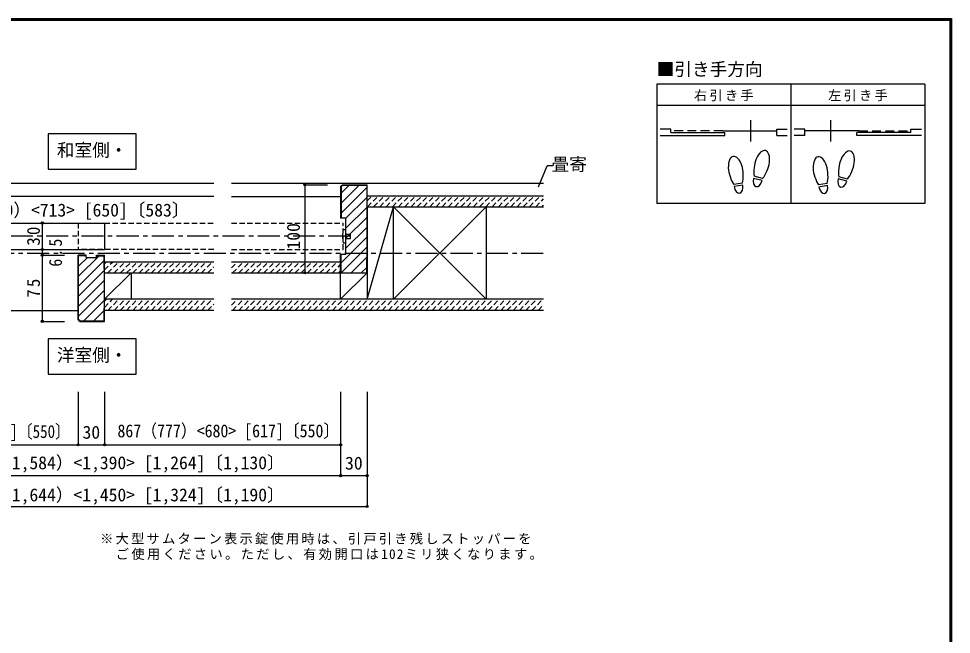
# Model space of a CAD drawing. Units: millimetres at full size, sheet at 1:5; some dimension numbers follow another scale. Extents: x -973 to 977, y -701 to 696.
# Drawn here: x -81 to 977, y -2 to 696 of the extents above; entities that cross this region are included whole.
import ezdxf
from ezdxf.enums import TextEntityAlignment as Align

# ---------------------------------------------------------------- set-up
doc = ezdxf.new("R2010")
doc.units = ezdxf.units.MM
doc.header["$LTSCALE"] = 5
doc.header["$PDMODE"] = 32
doc.header["$PDSIZE"] = 2.5
for name, pattern in [('CHAIN1', [8, 5, -1, 1, -1]), ('DASHED1', [1.8, 1.2, -0.6]), ('DASHED2', [3, 2, -1])]:
    doc.linetypes.add(name, pattern=pattern)
for name, color, linetype in [('0-1_通り芯', 4, 'CHAIN1'), ('0-2_柱', 3, 'Continuous'), ('0-3_仕上げ', 2, 'Continuous'), ('0-4_枠', 3, 'Continuous'), ('0-6_扉', 6, 'Continuous'), ('0-7_金物', 7, 'Continuous'), ('0-8_戸当り', 3, 'Continuous'), ('0-A_文字', 7, 'Continuous'), ('0-B_寸法', 7, 'Continuous'), ('0-C_ハッチ', 4, 'DASHED1'), ('F-1_枠', 6, 'Continuous')]:
    doc.layers.add(name, color=color, linetype=linetype)
doc.styles.add('ＭＳ ゴシック', font='')
doc.styles.get('ＭＳ ゴシック').set_extended_font_data('MS Gothic')

msp = doc.modelspace()

# ---------------------------------------------------------------- linework, layer by layer
at = {"layer": '0-1_通り芯'}
for p, q in [((295.302, 449), (-291.996, 449)), ((-510.996, 430), (514.302, 430))]:
    msp.add_line(p, q, dxfattribs=at)
at = {"layer": '0-2_柱'}
for p, q in [((314.302, 482.5), (314.302, 377.5)), ((344.379, 377.5), (344.379, 482.5)), ((449.379, 482.5), (449.379, 377.5)), ((16.653, 377.5), (16.653, 407.5)), ((46.73, 407.5), (46.73, 377.5)), ((284.225, 377.5), (284.225, 407.5)), ((314.302, 407.5), (314.302, 377.5))]:
    msp.add_line(p, q, dxfattribs=at)
at = {"layer": '0-2_柱', "color": 7}
for p, q in [((314.302, 377.5), (344.379, 482.5)), ((344.379, 377.5), (449.379, 482.5)), ((449.379, 377.5), (344.379, 482.5)), ((16.653, 377.5), (46.73, 407.5)), ((284.225, 377.5), (314.302, 407.5))]:
    msp.add_line(p, q, dxfattribs=at)
at = {"layer": '0-3_仕上げ'}
for p, q in [((-123.672, 509.071), (140.478, 509.071)), ((160.478, 509.071), (514.302, 509.071)), ((314.302, 495), (514.302, 495)), ((314.302, 482.5), (514.302, 482.5)), ((16.653, 420), (140.478, 420)), ((160.478, 420), (284.302, 420)), ((16.653, 407.5), (140.478, 407.5)), ((160.478, 407.5), (314.302, 407.5)), ((140.478, 377.5), (16.653, 377.5)), ((514.302, 377.5), (160.478, 377.5)), ((140.478, 365), (16.653, 365)), ((514.302, 365), (160.478, 365))]:
    msp.add_line(p, q, dxfattribs=at)
at = {"layer": '0-4_枠'}
for p, q in [((284.302, 505.379), (286.424, 507.5)), ((284.302, 505.379), (284.302, 469.5)), ((284.802, 505.172), (286.631, 507)), ((284.802, 505.172), (284.802, 469.5)), ((286.424, 507.5), (314.302, 507.5)), ((286.631, 507), (313.802, 507)), ((313.802, 507), (313.802, 492.5)), ((314.302, 492.5), (313.802, 492.5)), ((-4.347, 427.5), (-13.347, 427.5)), ((-13.347, 354.621), (-13.347, 427.5)), ((-4.347, 427), (-12.847, 427)), ((-4.347, 425), (-4.347, 427.5)), ((7.653, 427.5), (16.653, 427.5)), ((7.653, 427), (16.153, 427)), ((16.153, 412.5), (16.153, 427)), ((16.653, 352.5), (16.653, 427.5)), ((290.302, 428.5), (284.302, 428.5)), ((284.302, 407.5), (284.302, 428.5)), ((284.802, 407.5), (284.802, 428.5)), ((16.153, 412.5), (16.653, 412.5)), ((16.153, 367.5), (16.653, 367.5)), ((16.153, 353), (16.153, 367.5)), ((-11.226, 352.5), (-13.347, 354.621)), ((-11.226, 352.5), (16.653, 352.5)), ((-11.019, 353), (16.153, 353))]:
    msp.add_line(p, q, dxfattribs=at)
at = {"layer": '0-4_枠', "color": 4}
for p, q in [((140.478, 494.071), (-123.672, 494.071)), ((160.478, 494.071), (284.302, 494.071)), ((-123.672, 365), (-13.347, 365))]:
    msp.add_line(p, q, dxfattribs=at)
at = {"layer": '0-4_枠'}
for points in [[(284.302, 407.5), (314.302, 407.5), (314.302, 507.5)], [(290.302, 428.5), (290.302, 469.5), (284.302, 469.5)], [(-11.019, 353), (-12.847, 354.828), (-12.847, 427)], [(-4.347, 425), (7.653, 425), (7.653, 427.5)], [(313.802, 407.5), (313.802, 422.5), (314.302, 422.5)]]:
    msp.add_lwpolyline(points, dxfattribs=at)
at = {"layer": '0-6_扉', "color": 2, "linetype": 'DASHED1'}
for p, q in [((-13.347, 464), (-13.347, 434)), ((16.653, 464), (140.478, 464)), ((160.478, 464), (287.302, 464)), ((287.302, 434), (287.302, 464)), ((140.478, 434), (-13.347, 434)), ((160.478, 434), (287.302, 434))]:
    msp.add_line(p, q, dxfattribs=at)
at = {"layer": '0-6_扉'}
msp.add_line((-123.672, 434), (16.653, 434), dxfattribs=at)
msp.add_lwpolyline([(-123.672, 464), (16.653, 464), (16.653, 434)], dxfattribs=at)
at = {"layer": '0-7_金物'}
for p, q in [((287.302, 456.5), (290.302, 456.5)), ((290.302, 451.5), (295.302, 451.5))]:
    msp.add_line(p, q, dxfattribs=at)
for points in [[(287.302, 441.5), (290.302, 441.5), (290.302, 456.5)], [(290.302, 446.5), (295.302, 446.5), (295.302, 451.5)]]:
    msp.add_lwpolyline(points, dxfattribs=at)
msp.add_arc((317.753, 449), 31.361, 166.16368, 193.83629, dxfattribs=at)
at = {"layer": '0-8_戸当り'}
for p, q in [((749.239, 556.577), (749.239, 580.577)), ((840.039, 556.577), (840.039, 580.577)), ((739.803, 509.414), (729.921, 507.671)), ((762.051, 512.075), (752.359, 514.672)), ((762.673, 514.393), (752.98, 516.99)), ((835.952, 508.967), (826.071, 507.225)), ((858.201, 511.628), (848.509, 514.225)), ((858.822, 513.946), (849.13, 516.543)), ((740.22, 507.05), (730.338, 505.308)), ((836.369, 506.603), (826.487, 504.861))]:
    msp.add_line(p, q, dxfattribs=at)
at = {"layer": '0-8_戸当り', "color": 2}
for p, q in [((658.639, 570.377), (646.639, 570.377)), ((646.639, 563.177), (719.839, 563.177)), ((658.639, 566.777), (658.639, 570.377)), ((658.639, 566.777), (719.839, 566.777)), ((717.439, 568.577), (778.639, 568.577)), ((719.839, 563.177), (719.839, 566.777)), ((778.639, 563.177), (778.639, 570.377)), ((778.639, 570.377), (790.639, 570.377)), ((778.639, 563.177), (790.639, 563.177)), ((810.639, 570.377), (798.639, 570.377)), ((810.639, 563.177), (798.639, 563.177)), ((810.639, 563.177), (810.639, 570.377)), ((871.839, 568.577), (810.639, 568.577)), ((869.439, 563.177), (869.439, 566.777)), ((930.639, 566.777), (869.439, 566.777)), ((942.639, 563.177), (869.439, 563.177)), ((930.639, 566.777), (930.639, 570.377)), ((930.639, 570.377), (942.639, 570.377))]:
    msp.add_line(p, q, dxfattribs=at)
at = {"layer": '0-8_戸当り', "color": 2, "linetype": 'DASHED2'}
for p, q in [((717.439, 568.577), (658.639, 568.577)), ((871.839, 568.577), (930.639, 568.577))]:
    msp.add_line(p, q, dxfattribs=at)
at = {"layer": '0-8_戸当り'}
for centre, major_axis, ratio, start_param, end_param in [((732.19, 523.699), (-2.794, 15.847), 0.5, 4.34059143, 8.22577918), ((761.81, 530.557), (4.165, 15.544), 0.5, 4.34059143, 8.22577918), ((828.339, 523.252), (-2.794, 15.847), 0.5, 4.34059143, 8.22577918), ((857.959, 530.11), (4.165, 15.544), 0.5, 4.34059143, 8.22577918), ((732.27, 523.246), (-3.386, 19.203), 0.4, 3.84030852, 4.43255203), ((761.691, 530.112), (5.047, 18.835), 0.4, 1.85063327, 2.44287679), ((761.691, 530.112), (5.047, 18.835), 0.4, 3.84030852, 4.43255203), ((828.419, 522.799), (-3.386, 19.203), 0.4, 3.84030852, 4.43255203), ((857.84, 529.666), (5.047, 18.835), 0.4, 1.85063327, 2.44287679), ((857.84, 529.666), (5.047, 18.835), 0.4, 3.84030852, 4.43255203), ((732.27, 523.246), (-3.386, 19.203), 0.4, 1.85063327, 2.44287679), ((757.205, 513.373), (2.164, 8.077), 0.6, 1.57079633, 4.71238898), ((828.419, 522.799), (-3.386, 19.203), 0.4, 1.85063327, 2.44287679), ((853.355, 512.926), (2.164, 8.077), 0.6, 1.57079633, 4.71238898), ((735.279, 506.179), (-1.452, 8.235), 0.6, 1.57079633, 4.71238898), ((831.428, 505.732), (-1.452, 8.235), 0.6, 1.57079633, 4.71238898)]:
    msp.add_ellipse(centre, major_axis=major_axis, ratio=ratio, start_param=start_param, end_param=end_param, dxfattribs=at)
at = {"layer": '0-A_文字', "color": 3}
for p, q in [((642.639, 621.667), (642.639, 485.984)), ((946.639, 621.667), (642.639, 621.667)), ((794.639, 621.667), (794.639, 485.984)), ((946.639, 621.667), (946.639, 485.984)), ((642.639, 597.667), (946.639, 597.667)), ((946.639, 485.984), (642.639, 485.984))]:
    msp.add_line(p, q, dxfattribs=at)
at = {"layer": '0-A_文字'}
for p, q in [((-47.433, 565), (-47.433, 525)), ((52.567, 565), (-47.433, 565)), ((508.433, 505.26), (518.396, 528.982)), ((524.99, 528.982), (518.396, 528.982)), ((52.567, 332.5), (-47.433, 332.5)), ((-47.433, 332.5), (-47.433, 292.5))]:
    msp.add_line(p, q, dxfattribs=at)
for points in [[(-47.433, 525), (52.567, 525), (52.567, 565)], [(-47.433, 292.5), (52.567, 292.5), (52.567, 332.5)]]:
    msp.add_lwpolyline(points, dxfattribs=at)
at = {"layer": '0-B_寸法', "color": 4}
for p, q in [((243.661, 507.5), (269.302, 507.5)), ((243.661, 507.5), (243.661, 407.5)), ((-53.988, 464), (-53.988, 434)), ((-53.988, 464), (-28.942, 464)), ((-53.988, 434), (-53.988, 427.5)), ((-53.988, 434), (-28.942, 434)), ((-53.988, 427.5), (-53.988, 352.5)), ((-53.988, 427.5), (-28.942, 427.5)), ((243.661, 407.5), (269.302, 407.5)), ((-53.988, 352.5), (-28.942, 352.5)), ((-13.347, 272.5), (-13.347, 212.5)), ((16.653, 272.5), (16.653, 212.5)), ((284.302, 272.5), (284.302, 177.5)), ((314.302, 272.5), (314.302, 142.5)), ((-280.996, 212.5), (284.302, 212.5)), ((-310.996, 177.5), (314.302, 177.5)), ((-310.996, 142.5), (314.302, 142.5))]:
    msp.add_line(p, q, dxfattribs=at)
at = {"layer": '0-B_寸法'}
for p in [(243.661, 507.5), (-53.988, 464), (-53.988, 434), (-53.988, 427.5), (243.661, 407.5), (-53.988, 352.5), (-13.347, 212.5), (16.653, 212.5), (284.302, 212.5), (284.302, 177.5), (314.302, 177.5), (314.302, 142.5)]:
    msp.add_point(p, dxfattribs=at)
at = {"layer": '0-C_ハッチ', "linetype": 'Continuous'}
for p, q in [((293.916, 507), (284.802, 497.886)), ((305.23, 507), (284.802, 486.572)), ((313.802, 504.259), (284.802, 475.259)), ((313.802, 492.945), (290.302, 469.445)), ((314.302, 482.131), (290.302, 458.131)), ((314.302, 470.818), (290.302, 446.818)), ((314.302, 459.504), (290.302, 435.504)), ((314.302, 448.19), (284.802, 418.69)), ((314.302, 436.877), (284.926, 407.5)), ((10.501, 427), (-12.847, 403.652)), ((-2.812, 425), (-12.847, 414.965)), ((314.302, 425.563), (296.239, 407.5)), ((16.153, 421.338), (-12.847, 392.338)), ((313.802, 413.749), (307.553, 407.5)), ((16.653, 410.524), (-12.847, 381.024)), ((16.653, 399.211), (-12.847, 369.711)), ((16.653, 387.897), (-12.847, 358.397)), ((16.653, 376.583), (-6.93, 353)), ((16.153, 364.769), (4.384, 353))]:
    msp.add_line(p, q, dxfattribs=at)
at = {"layer": '0-C_ハッチ'}
for p, q in [((314.302, 489.268), (320.034, 495)), ((314.605, 482.5), (327.105, 495)), ((321.676, 482.5), (334.176, 495)), ((328.747, 482.5), (341.247, 495)), ((335.818, 482.5), (348.318, 495)), ((342.889, 482.5), (355.389, 495)), ((349.96, 482.5), (362.46, 495)), ((357.031, 482.5), (369.531, 495)), ((364.102, 482.5), (376.602, 495)), ((371.173, 482.5), (383.673, 495)), ((378.244, 482.5), (390.744, 495)), ((385.316, 482.5), (397.816, 495)), ((392.387, 482.5), (404.887, 495)), ((399.458, 482.5), (411.958, 495)), ((406.529, 482.5), (419.029, 495)), ((413.6, 482.5), (426.1, 495)), ((420.671, 482.5), (433.171, 495)), ((427.742, 482.5), (440.242, 495)), ((434.813, 482.5), (447.313, 495)), ((441.884, 482.5), (454.384, 495)), ((448.955, 482.5), (461.455, 495)), ((456.026, 482.5), (468.526, 495)), ((463.097, 482.5), (475.597, 495)), ((470.168, 482.5), (482.668, 495)), ((477.239, 482.5), (489.739, 495)), ((484.31, 482.5), (496.81, 495)), ((491.382, 482.5), (503.882, 495)), ((498.453, 482.5), (510.953, 495)), ((505.524, 482.5), (514.302, 491.279)), ((512.595, 482.5), (514.302, 484.207)), ((16.653, 410.822), (25.831, 420)), ((16.653, 417.893), (18.76, 420)), ((20.402, 407.5), (32.902, 420)), ((27.473, 407.5), (39.973, 420)), ((34.544, 407.5), (47.044, 420)), ((41.615, 407.5), (54.115, 420)), ((48.686, 407.5), (61.186, 420)), ((55.757, 407.5), (68.257, 420)), ((62.828, 407.5), (75.328, 420)), ((69.899, 407.5), (82.399, 420)), ((76.97, 407.5), (89.47, 420)), ((84.041, 407.5), (96.541, 420)), ((91.112, 407.5), (103.612, 420)), ((98.184, 407.5), (110.684, 420)), ((105.255, 407.5), (117.755, 420)), ((112.326, 407.5), (124.826, 420)), ((119.397, 407.5), (131.897, 420)), ((126.468, 407.5), (138.968, 420)), ((133.539, 407.5), (140.478, 414.439)), ((160.478, 413.226), (167.252, 420)), ((161.823, 407.5), (174.323, 420)), ((168.894, 407.5), (181.394, 420)), ((175.965, 407.5), (188.465, 420)), ((183.036, 407.5), (195.536, 420)), ((190.107, 407.5), (202.607, 420)), ((197.178, 407.5), (209.678, 420)), ((204.25, 407.5), (216.75, 420)), ((211.321, 407.5), (223.821, 420)), ((218.392, 407.5), (230.892, 420)), ((225.463, 407.5), (237.963, 420)), ((232.534, 407.5), (245.034, 420)), ((239.605, 407.5), (252.105, 420)), ((246.676, 407.5), (259.176, 420)), ((253.747, 407.5), (266.247, 420)), ((260.818, 407.5), (273.318, 420)), ((267.889, 407.5), (280.389, 420)), ((274.96, 407.5), (284.302, 416.842)), ((282.031, 407.5), (284.302, 409.771)), ((16.653, 368.396), (25.757, 377.5)), ((16.653, 375.467), (18.686, 377.5)), ((20.328, 365), (32.828, 377.5)), ((27.399, 365), (39.899, 377.5)), ((34.47, 365), (46.97, 377.5)), ((41.541, 365), (54.041, 377.5)), ((48.612, 365), (61.112, 377.5)), ((55.684, 365), (68.184, 377.5)), ((62.755, 365), (75.255, 377.5)), ((69.826, 365), (82.326, 377.5)), ((76.897, 365), (89.397, 377.5)), ((83.968, 365), (96.468, 377.5)), ((91.039, 365), (103.539, 377.5)), ((98.11, 365), (110.61, 377.5)), ((105.181, 365), (117.681, 377.5)), ((112.252, 365), (124.752, 377.5)), ((119.323, 365), (131.823, 377.5)), ((126.394, 365), (138.894, 377.5)), ((133.465, 365), (140.478, 372.012)), ((160.478, 370.799), (167.178, 377.5)), ((161.75, 365), (174.25, 377.5)), ((168.821, 365), (181.321, 377.5)), ((175.892, 365), (188.392, 377.5)), ((182.963, 365), (195.463, 377.5)), ((190.034, 365), (202.534, 377.5)), ((197.105, 365), (209.605, 377.5)), ((204.176, 365), (216.676, 377.5)), ((211.247, 365), (223.747, 377.5)), ((218.318, 365), (230.818, 377.5)), ((225.389, 365), (237.889, 377.5)), ((232.46, 365), (244.96, 377.5)), ((239.531, 365), (252.031, 377.5)), ((246.602, 365), (259.102, 377.5)), ((253.673, 365), (266.173, 377.5)), ((260.744, 365), (273.244, 377.5)), ((267.816, 365), (280.316, 377.5)), ((274.887, 365), (287.387, 377.5)), ((281.958, 365), (294.458, 377.5)), ((289.029, 365), (301.529, 377.5)), ((296.1, 365), (308.6, 377.5)), ((303.171, 365), (315.671, 377.5)), ((310.242, 365), (322.742, 377.5)), ((317.313, 365), (329.813, 377.5)), ((324.384, 365), (336.884, 377.5)), ((331.455, 365), (343.955, 377.5)), ((338.526, 365), (351.026, 377.5)), ((345.597, 365), (358.097, 377.5)), ((352.668, 365), (365.168, 377.5)), ((359.739, 365), (372.239, 377.5)), ((366.81, 365), (379.31, 377.5)), ((373.882, 365), (386.382, 377.5)), ((380.953, 365), (393.453, 377.5)), ((388.024, 365), (400.524, 377.5)), ((395.095, 365), (407.595, 377.5)), ((402.166, 365), (414.666, 377.5)), ((409.237, 365), (421.737, 377.5)), ((416.308, 365), (428.808, 377.5)), ((423.379, 365), (435.879, 377.5)), ((430.45, 365), (442.95, 377.5)), ((437.521, 365), (450.021, 377.5)), ((444.592, 365), (457.092, 377.5)), ((451.663, 365), (464.163, 377.5)), ((458.734, 365), (471.234, 377.5)), ((465.805, 365), (478.305, 377.5)), ((472.877, 365), (485.377, 377.5)), ((479.948, 365), (492.448, 377.5)), ((487.019, 365), (499.519, 377.5)), ((494.09, 365), (506.59, 377.5)), ((501.161, 365), (513.661, 377.5)), ((508.232, 365), (514.302, 371.07))]:
    msp.add_line(p, q, dxfattribs=at)
at = {"layer": 'F-1_枠'}
for p, q in [((-973.347, 695.833), (976.653, 695.833)), ((-973.347, 695), (976.653, 695)), ((-973.347, 694.167), (976.653, 694.167)), ((974.986, 695.833), (974.986, -700.833)), ((975.82, 695.833), (975.82, -700.833)), ((976.653, 695.833), (976.653, -700.833))]:
    msp.add_line(p, q, dxfattribs=at)

# ---------------------------------------------------------------- texts
at = {"layer": '0-A_文字', "style": 'ＭＳ ゴシック'}
for s, p in [('■引き手方向', (642.639, 626.667)), ('和室側・', (-37.433, 535)), ('畳寄', (523.396, 518.982)), ('洋室側・', (-37.433, 302.5))]:
    msp.add_text(s, height=14.66, dxfattribs=at).set_placement(p, align=Align.BOTTOM_LEFT)
at = {"layer": '0-A_文字', "char_height": 11, "attachment_point": 7, "style": 'ＭＳ ゴシック'}
for s, insert in [('\\T1.17;右引き手', (684.889, 602.167)), ('\\T1.17;左引き手', (836.889, 602.167)), ('\\T1.17;※大型サムターン表示錠使用時は、引戸引き残しストッパーを', (11.614, 99.27)), ('\\T1.18;\u3000ご使用ください。ただし、有効開口は102ミリ狭くなります。', (11.614, 81.77))]:
    msp.add_mtext(s, dxfattribs=dict(at, insert=insert))
at = {"layer": '0-B_寸法', "style": 'ＭＳ ゴシック'}
for s, p in [('ＤＷ＝900（810）<713> [650]〔583〕', (-226.575, 467)), ('30', (-8.347, 215)), ('枠内＝1,764（1,584）<1,390> [1,264]〔1,130〕', (-218.347, 180.411)), ('30', (289.302, 180)), ('枠外＝1,824（1,644）<1,450> [1,324]〔1,190〕', (-218.347, 143.958))]:
    msp.add_text(s, height=14.66, dxfattribs=at).set_placement(p, align=Align.BOTTOM_LEFT)
msp.add_text('100', height=14.66, rotation=90, dxfattribs=at).set_placement((242.411, 434), align=Align.BOTTOM_LEFT)
for width, p in [(0.85, (-259.996, 215.81)), (0.9, (31.251, 216.589))]:
    msp.add_text('867（777）<680> [617]〔550〕', height=14.66, dxfattribs=dict(at, width=width)).set_placement(p, align=Align.BOTTOM_LEFT)
at = {"layer": '0-B_寸法', "char_height": 14.66, "attachment_point": 7, "rotation": 90, "style": 'ＭＳ ゴシック'}
for s, insert in [('\\T1.27;\\W0.95;30', (-56.488, 438.375)), ('\\T1.27;\\W0.9;6.5', (-31.488, 414.5)), ('\\T1.27;\\W0.95;75', (-56.488, 379.375))]:
    msp.add_mtext(s, dxfattribs=dict(at, insert=insert))

doc.saveas('drawing.dxf')
